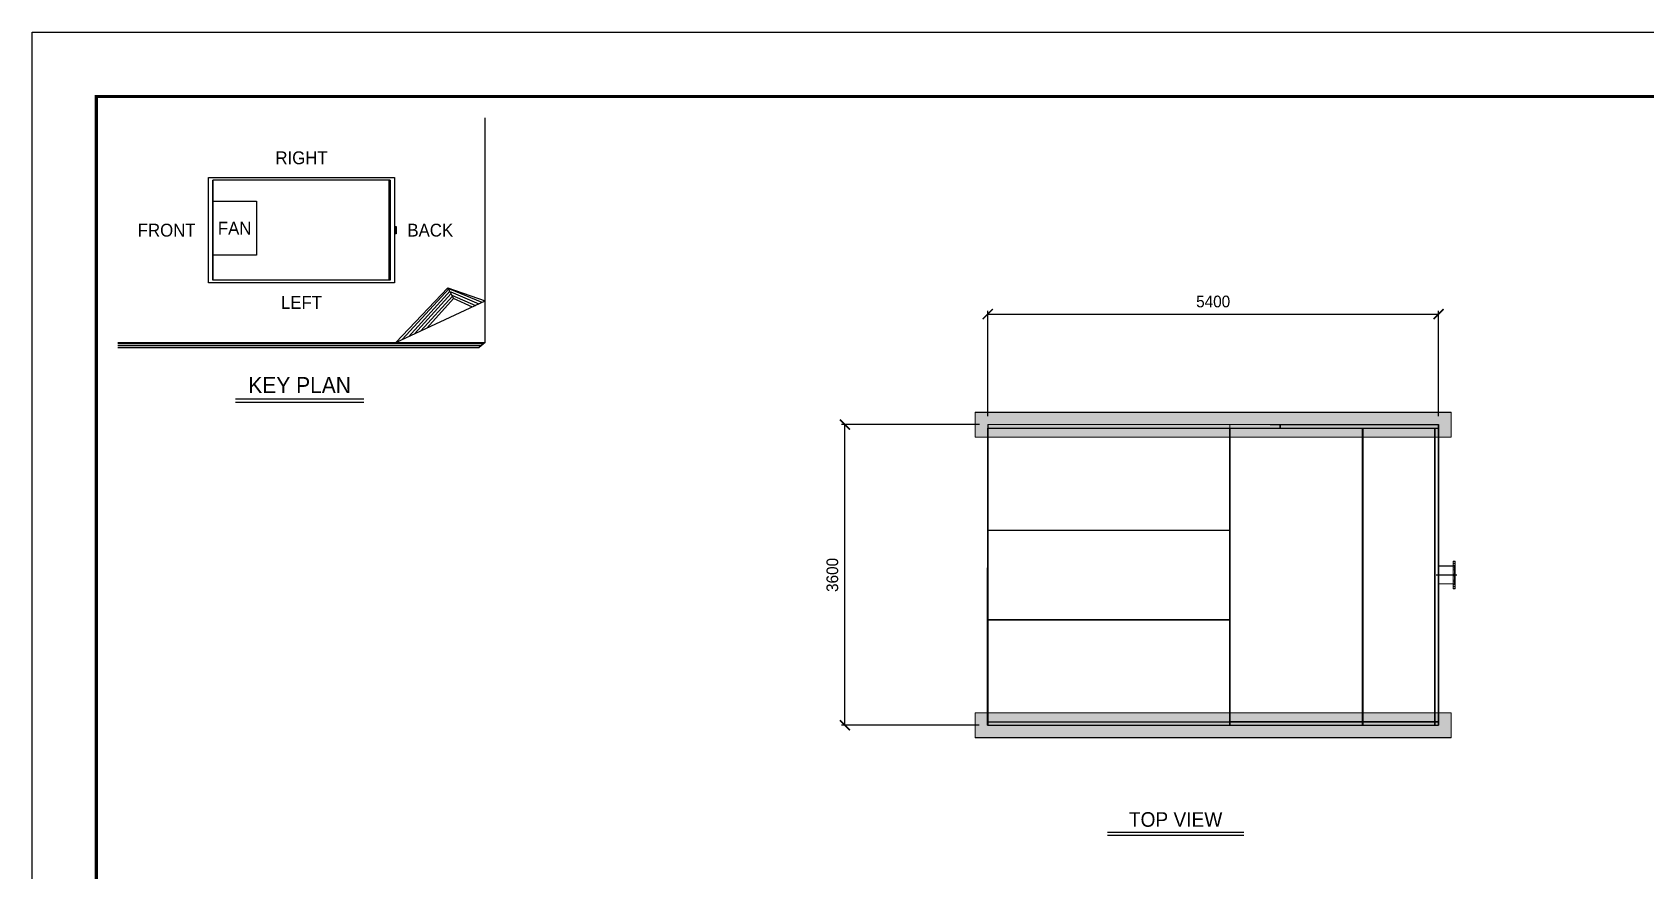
# Model space of a CAD drawing. Header units: millimetres. Extents: x 3026 to 35289, y 2869 to 25683.
# Drawn here: x 3026 to 22352, y 15644 to 25683 of the extents above; entities that cross this region are included whole.
import ezdxf
from ezdxf.enums import TextEntityAlignment as Align

# ---------------------------------------------------------------- set-up
doc = ezdxf.new("R2010")
doc.units = ezdxf.units.MM
doc.linetypes.add('CENTER', pattern=[2, 1.25, -0.25, 0.25, -0.25])
for name, color, linetype in [('center', 1, 'CENTER'), ('냉각탑', 4, 'Continuous'), ('냉각탑_box', 1, 'Continuous'), ('냉각탑_dim', 1, 'Continuous'), ('냉각탑_form', 1, 'Continuous'), ('냉각탑_text', 3, 'Continuous')]:
    doc.layers.add(name, color=color, linetype=linetype)
doc.styles.add('HY울릉도L', font='')
doc.styles.add('돋움', font='Dotum.ttf')
doc.styles.get('HY울릉도L').set_extended_font_data('HY울릉도L')
doc.dimstyles.new('성지DIM', dxfattribs={"dimtxt": 3.5, "dimasz": 3, "dimexe": 1, "dimexo": 2.5, "dimgap": 2, "dimtad": 1, "dimdec": 0, "dimzin": 3, "dimdsep": 46, "dimtxsty": 'HY울릉도L', "dimblk": 'ARCHTICK', "dimcen": -2, "dimclrd": 256, "dimclre": 256, "dimclrt": 7, "dimadec": 0, "dimazin": 0, "dimtfac": 1, "dimtdec": 0, "dimtofl": 0, "dimtmove": 0, "dimatfit": 3, "dimfxl": 1, "dimtolj": 1, "dimtzin": 0, "dimlwe": -1, "dimarcsym": 0})

# ---------------------------------------------------------------- blocks, each defined once
blk = doc.blocks.new('냉각탑form')
at = {"layer": 'Defpoints'}
blk.add_lwpolyline([(0, 297.07), (420.1, 297.07), (420.1, 0), (0, 0)], close=True, dxfattribs=at)
at = {"layer": '냉각탑_form', "const_width": 0.5}
blk.add_lwpolyline([(10, 287.07), (10, 10), (410.1, 10), (410.1, 287.07)], close=True, dxfattribs=at)
blk = doc.blocks.new('_ArchTick')
at = {"color": 0, "linetype": 'ByBlock', "const_width": 0.15}
blk.add_lwpolyline([(-0.5, -0.5), (0.5, 0.5)], dxfattribs=at)
blk = doc.blocks.new('*D208')
at = {"layer": 'Defpoints', "color": 0, "transparency": 16777216}
for p in [(19871, 22309), (14471, 20986), (19871, 20986)]:
    blk.add_point(p, dxfattribs=at)
at = {"layer": '냉각탑_dim', "transparency": 16777216}
for p, q in [((14471, 21086), (14471, 22349)), ((19871, 21086), (19871, 22349))]:
    blk.add_line(p, q, dxfattribs=at)
at = {"layer": '냉각탑_dim', "lineweight": -2, "transparency": 16777216}
blk.add_line((14471, 22309), (19871, 22309), dxfattribs=at)
at = {"layer": '냉각탑_dim', "lineweight": -2, "transparency": 16777216, "xscale": 120, "yscale": 120, "zscale": 120, "rotation": 180}
blk.add_blockref('_ArchTick', (14471, 22309), dxfattribs=at)
at = {"layer": '냉각탑_dim', "lineweight": -2, "transparency": 16777216, "xscale": 120, "yscale": 120, "zscale": 120}
blk.add_blockref('_ArchTick', (19871, 22309), dxfattribs=at)
at = {"layer": '냉각탑_dim', "color": 7, "transparency": 16777216, "insert": (17171, 22459), "char_height": 140, "attachment_point": 5, "style": 'HY울릉도L'}
blk.add_mtext('\\A1;5400', dxfattribs=at)
blk = doc.blocks.new('*D209')
at = {"layer": 'Defpoints', "color": 0, "transparency": 16777216}
for p in [(12760, 20986), (14471, 20986), (14469, 17386)]:
    blk.add_point(p, dxfattribs=at)
at = {"layer": '냉각탑_dim', "transparency": 16777216}
for p, q in [((14371, 20986), (12720, 20986)), ((14369, 17386), (12720, 17386))]:
    blk.add_line(p, q, dxfattribs=at)
at = {"layer": '냉각탑_dim', "lineweight": -2, "transparency": 16777216}
blk.add_line((12760, 17386), (12760, 20986), dxfattribs=at)
at = {"layer": '냉각탑_dim', "lineweight": -2, "transparency": 16777216, "xscale": 120, "yscale": 120, "zscale": 120}
for p, rotation in [((12760, 20986), 90), ((12760, 17386), 270)]:
    blk.add_blockref('_ArchTick', p, dxfattribs=dict(at, rotation=rotation))
at = {"layer": '냉각탑_dim', "color": 7, "transparency": 16777216, "insert": (12610, 19186), "char_height": 140, "attachment_point": 5, "rotation": 90, "style": 'HY울릉도L'}
blk.add_mtext('\\A1;3600', dxfattribs=at)
blk = doc.blocks.new('A$C4226346C')
at = {"color": 7, "lineweight": 15}
for p, q in [((23, 330), (23, 165)), ((45, 330), (23, 330)), ((23, 321), (45, 321)), ((23, 302), (45, 302)), ((23, 302), (45, 302)), ((23, 298), (45, 298)), ((23, 279), (45, 279)), ((23, 279), (45, 279)), ((45, 274), (23, 274)), ((23, 249), (45, 249)), ((23, 249), (45, 249)), ((23, 226), (45, 226)), ((23, 226), (45, 226)), ((28, 273), (28, 165)), ((45, 273), (28, 273)), ((220, 271), (28, 271)), ((45, 330), (45, 165)), ((217, 273), (45, 273)), ((217, 313), (217, 165)), ((220, 313), (217, 313)), ((220, 313), (217, 313)), ((220, 307), (217, 307)), ((217, 297), (220, 297)), ((217, 297), (220, 297)), ((217, 288), (220, 288)), ((217, 288), (220, 288)), ((220, 273), (217, 273)), ((220, 273), (217, 273)), ((217, 263), (220, 263)), ((217, 263), (220, 263)), ((217, 254), (220, 254)), ((217, 254), (220, 254)), ((217, 204), (220, 204)), ((217, 204), (220, 204)), ((217, 195), (220, 195)), ((217, 195), (220, 195)), ((220, 313), (220, 165)), ((220, 165), (220, 273)), ((23, 176), (45, 176)), ((23, 176), (45, 176)), ((23, 165), (23, 0)), ((23, 153), (45, 153)), ((23, 153), (45, 153)), ((23, 104), (45, 104)), ((23, 104), (45, 104)), ((23, 81), (45, 81)), ((23, 81), (45, 81)), ((45, 56), (23, 56)), ((23, 51), (45, 51)), ((23, 51), (45, 51)), ((23, 31), (45, 31)), ((23, 28), (45, 28)), ((23, 28), (45, 28)), ((23, 8), (45, 8)), ((28, 165), (28, 57)), ((28, 165), (28, 59)), ((220, 59), (28, 59)), ((45, 57), (28, 57)), ((45, 165), (45, 0)), ((217, 57), (45, 57)), ((217, 17), (217, 165)), ((217, 135), (220, 135)), ((217, 135), (220, 135)), ((217, 126), (220, 126)), ((217, 126), (220, 126)), ((217, 76), (220, 76)), ((217, 76), (220, 76)), ((217, 67), (220, 67)), ((217, 67), (220, 67)), ((220, 57), (217, 57)), ((220, 57), (217, 57)), ((217, 42), (220, 42)), ((217, 42), (220, 42)), ((217, 33), (220, 33)), ((217, 33), (220, 33)), ((220, 23), (217, 23)), ((220, 17), (217, 17)), ((220, 17), (217, 17)), ((220, 17), (220, 165)), ((220, 57), (220, 165)), ((220, 59), (220, 165)), ((45, 0), (23, 0))]:
    blk.add_line(p, q, dxfattribs=at)
at = {"layer": 'center'}
blk.add_line((250, 165), (0, 165), dxfattribs=at)
blk = doc.blocks.new('4')
at = {"color": 7}
for p, q in [((14471, 20986), (14471, 17386)), ((19871, 20986), (19871, 17386)), ((19871, 17386), (19871, 20986))]:
    blk.add_line(p, q, dxfattribs=at)
at = {"lineweight": 5}
for p, q in [((14471, 20986), (17369, 20986)), ((17855, 20986), (17369, 20986)), ((17369, 20942), (17369, 20986)), ((17369, 20942), (17369, 20986)), ((20021, 20836), (14321, 20836)), ((20021, 17536), (14321, 17536))]:
    blk.add_line(p, q, dxfattribs=at)
for p, q in [((14471, 19272), (14471, 20942)), ((14471, 20942), (17369, 20942)), ((17369, 20942), (19871, 20942)), ((17369, 17386), (17369, 20942)), ((17855, 20986), (19871, 20986)), ((17973, 20986), (19471, 20986)), ((17973, 20944), (17973, 20986)), ((17975, 20944), (19871, 20944)), ((17975, 20942), (18960, 20942)), ((18962, 20942), (19827, 20942)), ((19827, 17386), (19827, 20942)), ((19829, 20942), (19871, 20942)), ((19829, 17386), (19829, 20942)), ((19871, 20944), (19871, 20986)), ((19871, 17386), (19871, 20942)), ((14469, 19722), (17369, 19722)), ((14469, 19721), (17369, 19721)), ((14469, 18201), (14469, 19271)), ((14469, 18651), (17369, 18651)), ((14469, 18649), (17369, 18649)), ((14469, 17386), (14469, 18199)), ((14469, 17429), (17369, 17429)), ((14469, 17386), (14469, 17428)), ((14469, 17428), (17369, 17428)), ((17369, 17430), (19827, 17430)), ((17369, 17428), (17855, 17428)), ((17855, 17428), (19871, 17428)), ((18962, 17430), (19827, 17430)), ((19829, 17430), (19871, 17430)), ((19871, 17386), (19871, 17428)), ((14469, 17386), (17369, 17386)), ((17369, 17386), (17855, 17386)), ((17855, 17386), (19871, 17386))]:
    blk.add_line(p, q)
at = {"ltscale": 500}
blk.add_line((17369, 20942), (17369, 17386), dxfattribs=at)
at = {"color": 7, "lineweight": 35}
for p, q in [((17371, 20942), (17371, 17386)), ((17975, 20986), (17975, 20944)), ((18960, 20942), (18960, 17386)), ((18962, 20942), (18962, 17386))]:
    blk.add_line(p, q, dxfattribs=at)
at = {"xscale": -1}
blk.add_blockref('A$C4226346C', (20091, 19021), dxfattribs=at)

msp = doc.modelspace()

# ---------------------------------------------------------------- hatches: boundary and pattern name
h = msp.add_hatch()
h.set_pattern_fill('AR-CONC', color=4)
h.set_pattern_definition([(50, (-313558.85, -181147.99), (182.18467, -15.939086), [19.05, -209.55]), (355, (-313558.85, -181147.99), (-35.24342, 191.056845), [15.24, -167.64058]), (100.451445, (-313543.67, -181149.31), (146.94125, 175.11775), [16.19001, -178.090245]), (46.1842, (-313558.85, -181097.19), (271.07904, -42.04233), [28.575, -314.325]), (96.63556, (-313536.26, -181100.7), (237.40413, 247.42612), [24.28502, -267.1356]), (351.18415, (-313558.85, -181097.19), (237.40413, 247.42612), [22.85997, -251.45973]), (21, (-313533.45, -181109.89), (151.61439, -102.2652), [19.05, -209.55]), (326, (-313533.45, -181109.89), (61.80203, 184.18797), [15.24, -167.64]), (71.451445, (-313520.81, -181118.4), (213.41642, 81.92277), [16.19001, -178.08994]), (37.5, (-313558.85, -181147.986), (3.088603, 84.555039), [0, -165.608, 0, -170.18, 0, -168.275]), (7.5, (-313558.85, -181147.99), (66.819663, 100.180575), [0, -97.028, 0, -161.798, 0, -64.135]), (327.5, (-313615.49, -181147.986), (135.590595, -5.728744), [0, -63.5, 0, -198.12, 0, -262.89]), (317.5, (-313640.89, -181147.99), (148.12918, 25.42649), [0, -82.55, 0, -131.572, 0, -186.69])])
edge = h.paths.add_edge_path()
edge.add_line((20021.1, 21135.5), (14319.2, 21135.5))
edge.add_line((14319.2, 21135.5), (14319, 20835.5))
edge.add_line((14319, 20835.5), (20021, 20835.5))
edge.add_line((20021, 20835.5), (20021.2, 21135.5))
h = msp.add_hatch()
h.set_pattern_fill('AR-CONC', color=4)
h.set_pattern_definition([(50, (-313558.85, -184747.99), (182.18467, -15.939086), [19.05, -209.55]), (355, (-313558.85, -184747.99), (-35.24342, 191.056845), [15.24, -167.64058]), (100.451445, (-313543.67, -184749.31), (146.94125, 175.11775), [16.19001, -178.090245]), (46.1842, (-313558.85, -184697.19), (271.07904, -42.04233), [28.575, -314.325]), (96.63556, (-313536.26, -184700.7), (237.40413, 247.42612), [24.28502, -267.1356]), (351.18415, (-313558.85, -184697.19), (237.40413, 247.42612), [22.85997, -251.45973]), (21, (-313533.45, -184709.89), (151.61439, -102.2652), [19.05, -209.55]), (326, (-313533.45, -184709.89), (61.80203, 184.18797), [15.24, -167.64]), (71.451445, (-313520.81, -184718.4), (213.41642, 81.92277), [16.19001, -178.08994]), (37.5, (-313558.85, -184747.986), (3.088603, 84.555039), [0, -165.608, 0, -170.18, 0, -168.275]), (7.5, (-313558.85, -184747.99), (66.819663, 100.180575), [0, -97.028, 0, -161.798, 0, -64.135]), (327.5, (-313615.49, -184747.986), (135.590595, -5.728744), [0, -63.5, 0, -198.12, 0, -262.89]), (317.5, (-313640.89, -184747.99), (148.12918, 25.42649), [0, -82.55, 0, -131.572, 0, -186.69])])
edge = h.paths.add_edge_path()
edge.add_line((20021.1, 17535.5), (14319.2, 17535.5))
edge.add_line((14319.2, 17535.5), (14319, 17235.5))
edge.add_line((14319, 17235.5), (20021, 17235.5))
edge.add_line((20021, 17235.5), (20021.2, 17535.5))

# ---------------------------------------------------------------- linework, layer by layer
at = {"lineweight": 5}
for p, q in [((14321.1, 20835.5), (14321.1, 21135.5)), ((20021.1, 21135.5), (20021.1, 20835.5)), ((14321.1, 17235.5), (14321.1, 17535.5)), ((20021.1, 17535.5), (20021.1, 17235.5))]:
    msp.add_line(p, q, dxfattribs=at)
at = {"ltscale": 500}
for points in [[(14321.1, 21135.5), (20021.1, 21135.5)], [(20021.1, 17235.5), (14321.1, 17235.5)]]:
    msp.add_lwpolyline(points, dxfattribs=at)
at = {"layer": '냉각탑', "ltscale": 30}
for p, q in [((5189.7, 23913.3), (5189.7, 22714.8)), ((5189.7, 22714.8), (5189.7, 23913.3)), ((7312.4, 23913.3), (5189.7, 23913.3)), ((7302.3, 22714.8), (7302.3, 23913.3)), ((7312.4, 22714.8), (7312.4, 23913.3)), ((7312.4, 23913.3), (7312.4, 22714.8)), ((7362.9, 23350.8), (7362.9, 23277.4)), ((7312.4, 22714.8), (5189.7, 22714.8))]:
    msp.add_line(p, q, dxfattribs=at)
for points in [[(7362.9, 23946.2), (7362.9, 22682), (5137.9, 22682), (5137.9, 23946.2)], [(5189.7, 23659.3), (5709.7, 23659.3), (5710.1, 23015.8), (5189.7, 23015.8)], [(7372.6, 23358.8), (7378.9, 23358.8), (7378.9, 23269.4), (7372.6, 23269.4)], [(7378.9, 23358.8), (7385.3, 23358.8), (7385.3, 23269.4), (7378.9, 23269.4)]]:
    msp.add_lwpolyline(points, close=True, dxfattribs=at)
at = {"layer": '냉각탑_box'}
for p, q in [((8451, 21969.1), (8451, 24659.1)), ((7382.1, 21969.1), (8002.4, 22624.8)), ((7456.3, 22003.8), (8020.6, 22617.3)), ((8002.4, 22624.8), (8451, 22468.5)), ((8002.4, 22624.8), (8069.8, 22494.4)), ((7382.1, 21969.1), (8451, 22468.5)), ((7530.4, 22038.4), (8032.9, 22586.6)), ((7604.5, 22073), (8045.2, 22555.9)), ((7678.7, 22107.7), (8057.5, 22525.2)), ((7752.8, 22142.3), (8069.8, 22494.4)), ((8023.1, 22611), (8412, 22450.3)), ((8037.9, 22574), (8372.9, 22432.1)), ((8052.8, 22537), (8333.9, 22413.8)), ((8067.6, 22500), (8294.9, 22395.6)), ((4049.9, 21969.1), (8451, 21969.1)), ((4049.9, 21956.3), (8435.5, 21956.3)), ((4049.9, 21932.7), (8407, 21932.7)), ((4049.9, 21909.2), (8378.5, 21909.2)), ((8451, 21969.1), (8378.5, 21909.2)), ((5460.4, 21292.8), (6996.4, 21292.8)), ((5460.4, 21254.4), (6996.4, 21254.4)), ((15904.5, 16106.3), (17537.8, 16106.3)), ((15904.5, 16071.3), (17537.8, 16071.3))]:
    msp.add_line(p, q, dxfattribs=at)

# ---------------------------------------------------------------- block references
msp.add_blockref('4', (0, 0))
at = {"layer": '냉각탑_form', "xscale": 76.7980057517581, "yscale": 76.7980057517581, "zscale": 76.7980057517581}
msp.add_blockref('냉각탑form', (3025.7, 2868.6), dxfattribs=at)

# ---------------------------------------------------------------- texts
at = {"layer": '냉각탑_text', "style": '돋움'}
for s, height, p in [('RIGHT', 153.6, (6251, 24180.6)), ('FRONT', 153.6, (4635.3, 23314.1)), ('FAN', 153.6, (5449.9, 23337.6)), ('BACK', 153.6, (7793, 23314.1)), ('LEFT', 153.6, (6251, 22448.5)), ('KEY PLAN', 192, (6228.4, 21459.2)), ('TOP VIEW', 175, (16721.1, 16258))]:
    msp.add_text(s, height=height, dxfattribs=at).set_placement(p, align=Align.MIDDLE_CENTER)

# ---------------------------------------------------------------- dimensions: what is measured, and where the dimension line sits
at = {"layer": '냉각탑_dim'}
dim = msp.add_linear_dim(base=(19871.1, 22308.6), p1=(14471.1, 20985.5), p2=(19871.1, 20985.5), dimstyle='성지DIM', override={"dimscale": 40}, dxfattribs=at)
dim.commit()
dim.dimension.update_dxf_attribs({"geometry": '*D208', "text_midpoint": (17171.1, 22458.6)})
dim = msp.add_linear_dim(base=(12760, 20985.5), p1=(14469.1, 17385.5), p2=(14471.1, 20985.5), angle=90, dimstyle='성지DIM', override={"dimscale": 40}, dxfattribs=at)
dim.commit()
dim.dimension.update_dxf_attribs({"geometry": '*D209', "text_midpoint": (12610, 19185.5)})

doc.saveas('drawing.dxf')
